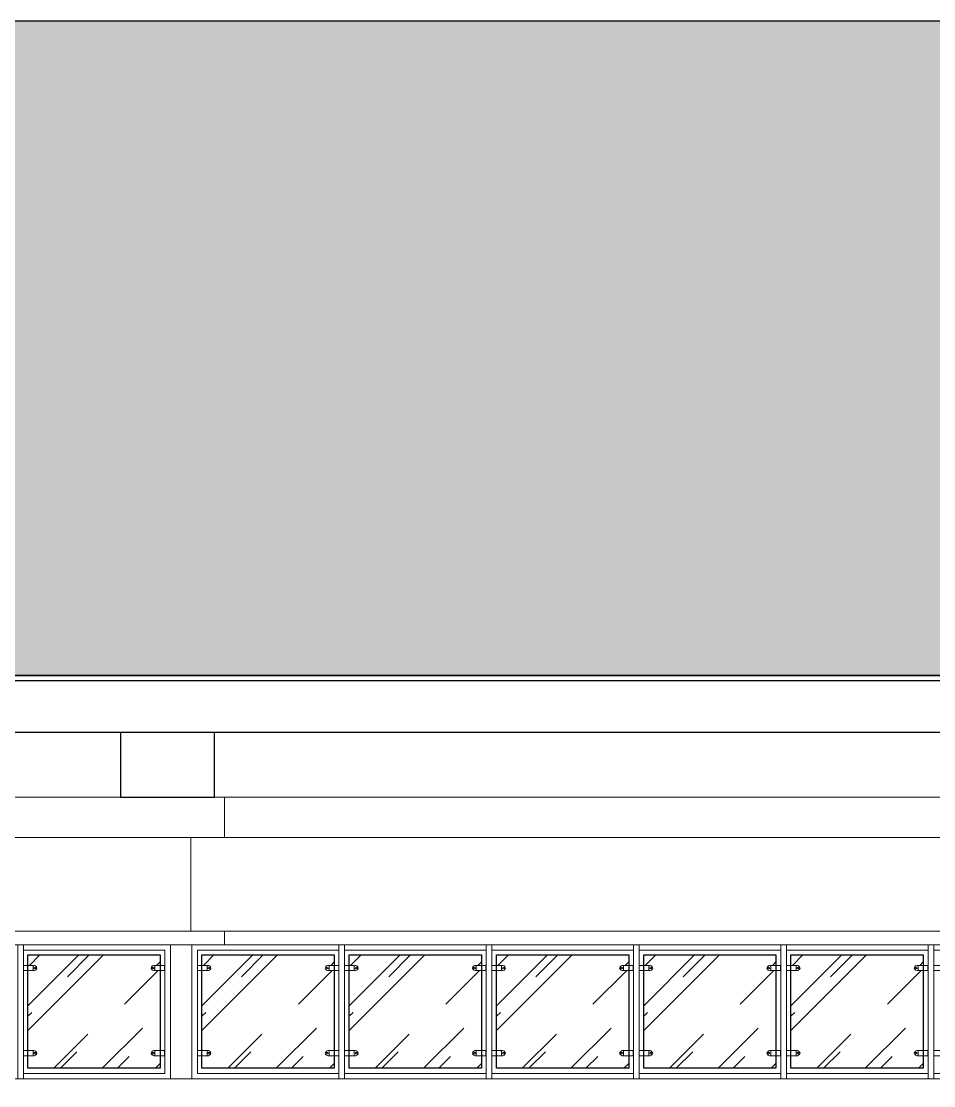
# Model space of a CAD drawing. Header units: inches. Extents: x 249 to 1192, y -18 to 440.
# Drawn here: x 605.32 to 612.11, y 266.2 to 274.13 of the extents above; entities that cross this region are included whole.
import ezdxf

# ---------------------------------------------------------------- set-up
doc = ezdxf.new("R2010")
doc.units = ezdxf.units.IN
doc.header["$MEASUREMENT"] = 0
for name, color, linetype, lineweight in [('ARSIR GENTING', 32, 'Continuous', 5), ('BALOK', 3, 'Continuous', 20), ('BESI', 201, 'Continuous', 0), ('KACA', 141, 'Continuous', 30), ('KUSEN', 16, 'Continuous', 15)]:
    doc.layers.add(name, color=color, linetype=linetype, lineweight=lineweight)
doc.layers.add('ATAP', color=123, linetype='Continuous')
doc.layers.add('KOLOM', color=5, linetype='Continuous')

# ---------------------------------------------------------------- blocks, each defined once
blk = doc.blocks.new('tampak depan')
at = {"layer": 'ARSIR GENTING'}
h = blk.add_hatch(dxfattribs=at)
h.set_pattern_fill('AR-B88', color=256, scale=0.05, style=0)
h.set_pattern_definition([(0, (682.57147, 344.0831), (0, 0.4), []), (90, (682.57147, 344.08311), (-0.2, 0.4), [0.4, -0.4])])
h.paths.add_polyline_path([(709.5964, 344.0831), (707.7591, 344.7481), (707.6741, 344.513), (707.0245, 344.7481), (701.1707, 344.7481), (700.5212, 344.513), (700.4361, 344.7481), (698.5988, 344.0831)], flags=17)
h.paths.add_polyline_path([(709.5964, 344.0831), (725.6239, 344.0831), (719.3381, 346.3581), (721.0523, 348.9561), (687.143, 348.9561), (688.8572, 346.3581), (682.5715, 344.0831), (698.5988, 344.0831), (704.0976, 346.0733)])
at = {"layer": 'KACA'}
h = blk.add_hatch(dxfattribs=at)
h.set_pattern_fill('AR-RROOF', color=256, scale=0.5, angle=45, style=0)
h.set_pattern_definition([(45, (590.9552, 361.98006), (0.424264, 1.1313708), [7.5, -1, 2.5, -0.5]), (45, (591.24864, 362.62706), (-0.8237794, 0.1166726), [1.5, -0.165, 3, -0.375]), (45, (590.83145, 362.45735), (1.6015969, 2.0753584), [4, -0.7, 2, -0.5])])
h.paths.add_polyline_path([(692.044, 341.1569), (692.044, 341.2501), (692.0059, 341.2501, -0.422264), (691.9769, 341.2692, -0.394019), (692.0059, 341.2884), (692.044, 341.2884), (692.044, 341.8845), (692.0059, 341.8845, -0.422264), (691.9769, 341.9037, -0.394019), (692.0059, 341.9229), (692.044, 341.9229), (692.044, 342.0012), (691.0597, 342.0012), (691.0597, 341.9229), (691.0978, 341.9229, -0.394019), (691.1268, 341.9037, -0.422264), (691.0978, 341.8845), (691.0597, 341.8845), (691.0597, 341.2884), (691.0978, 341.2884, -0.394019), (691.1268, 341.2692, -0.422264), (691.0978, 341.2501), (691.0597, 341.2501), (691.0597, 341.1569)])
h = blk.add_hatch(dxfattribs=at)
h.set_pattern_fill('AR-RROOF', color=256, scale=0.5, angle=45, style=0)
h.set_pattern_definition([(45, (592.251, 361.98006), (0.424264, 1.1313708), [7.5, -1, 2.5, -0.5]), (45, (592.54444, 362.62706), (-0.8237794, 0.1166726), [1.5, -0.165, 3, -0.375]), (45, (592.12725, 362.45735), (1.6015969, 2.0753584), [4, -0.7, 2, -0.5])])
h.paths.add_polyline_path([(693.3398, 341.1569), (693.3398, 341.2501), (693.3017, 341.2501, -0.422264), (693.2727, 341.2692, -0.394019), (693.3017, 341.2884), (693.3398, 341.2884), (693.3398, 341.8845), (693.3017, 341.8845, -0.422264), (693.2727, 341.9037, -0.394019), (693.3017, 341.9229), (693.3398, 341.9229), (693.3398, 342.0012), (692.3555, 342.0012), (692.3555, 341.9229), (692.3936, 341.9229, -0.394019), (692.4227, 341.9037, -0.422264), (692.3936, 341.8845), (692.3555, 341.8845), (692.3555, 341.2884), (692.3936, 341.2884, -0.394019), (692.4227, 341.2692, -0.422264), (692.3936, 341.2501), (692.3555, 341.2501), (692.3555, 341.1569)])
h = blk.add_hatch(dxfattribs=at)
h.set_pattern_fill('AR-RROOF', color=256, scale=0.5, angle=45, style=0)
h.set_pattern_definition([(45, (593.3474, 361.98006), (0.424264, 1.1313708), [7.5, -1, 2.5, -0.5]), (45, (593.64084, 362.62706), (-0.8237794, 0.1166726), [1.5, -0.165, 3, -0.375]), (45, (593.22365, 362.45735), (1.6015969, 2.0753584), [4, -0.7, 2, -0.5])])
h.paths.add_polyline_path([(694.4362, 341.1569), (694.4362, 341.2501), (694.3981, 341.2501, -0.422264), (694.3691, 341.2692, -0.394019), (694.3981, 341.2884), (694.4362, 341.2884), (694.4362, 341.8845), (694.3981, 341.8845, -0.422264), (694.3691, 341.9037, -0.394019), (694.3981, 341.9229), (694.4362, 341.9229), (694.4362, 342.0012), (693.4519, 342.0012), (693.4519, 341.9229), (693.49, 341.9229, -0.394019), (693.519, 341.9037, -0.422264), (693.49, 341.8845), (693.4519, 341.8845), (693.4519, 341.2884), (693.49, 341.2884, -0.394019), (693.519, 341.2692, -0.422264), (693.49, 341.2501), (693.4519, 341.2501), (693.4519, 341.1569)])
h = blk.add_hatch(dxfattribs=at)
h.set_pattern_fill('AR-RROOF', color=256, scale=0.5, angle=45, style=0)
h.set_pattern_definition([(45, (594.4438, 361.98006), (0.424264, 1.1313708), [7.5, -1, 2.5, -0.5]), (45, (594.73723, 362.62706), (-0.8237794, 0.1166726), [1.5, -0.165, 3, -0.375]), (45, (594.32004, 362.45735), (1.6015969, 2.0753584), [4, -0.7, 2, -0.5])])
h.paths.add_polyline_path([(695.5326, 341.1569), (695.5326, 341.2501), (695.4945, 341.2501, -0.422264), (695.4655, 341.2692, -0.394019), (695.4945, 341.2884), (695.5326, 341.2884), (695.5326, 341.8845), (695.4945, 341.8845, -0.422264), (695.4655, 341.9037, -0.394019), (695.4945, 341.9229), (695.5326, 341.9229), (695.5326, 342.0012), (694.5483, 342.0012), (694.5483, 341.9229), (694.5864, 341.9229, -0.394019), (694.6154, 341.9037, -0.422264), (694.5864, 341.8845), (694.5483, 341.8845), (694.5483, 341.2884), (694.5864, 341.2884, -0.394019), (694.6154, 341.2692, -0.422264), (694.5864, 341.2501), (694.5483, 341.2501), (694.5483, 341.1569)])
h = blk.add_hatch(dxfattribs=at)
h.set_pattern_fill('AR-RROOF', color=256, scale=0.5, angle=45, style=0)
h.set_pattern_definition([(45, (595.5402, 361.98006), (0.424264, 1.1313708), [7.5, -1, 2.5, -0.5]), (45, (595.8336, 362.62706), (-0.8237794, 0.1166726), [1.5, -0.165, 3, -0.375]), (45, (595.41644, 362.45735), (1.6015969, 2.0753584), [4, -0.7, 2, -0.5])])
h.paths.add_polyline_path([(696.629, 341.1569), (696.629, 341.2501), (696.5909, 341.2501, -0.422264), (696.5619, 341.2692, -0.394019), (696.5909, 341.2884), (696.629, 341.2884), (696.629, 341.8845), (696.5909, 341.8845, -0.422264), (696.5619, 341.9037, -0.394019), (696.5909, 341.9229), (696.629, 341.9229), (696.629, 342.0012), (695.6447, 342.0012), (695.6447, 341.9229), (695.6828, 341.9229, -0.394019), (695.7118, 341.9037, -0.422264), (695.6828, 341.8845), (695.6447, 341.8845), (695.6447, 341.2884), (695.6828, 341.2884, -0.394019), (695.7118, 341.2692, -0.422264), (695.6828, 341.2501), (695.6447, 341.2501), (695.6447, 341.1569)])
h = blk.add_hatch(dxfattribs=at)
h.set_pattern_fill('AR-RROOF', color=256, scale=0.5, angle=45, style=0)
h.set_pattern_definition([(45, (596.63657, 361.98006), (0.424264, 1.1313708), [7.5, -1, 2.5, -0.5]), (45, (596.93, 362.62706), (-0.8237794, 0.1166726), [1.5, -0.165, 3, -0.375]), (45, (596.51283, 362.45735), (1.6015969, 2.0753584), [4, -0.7, 2, -0.5])])
h.paths.add_polyline_path([(697.7254, 341.1569), (697.7254, 341.2501), (697.6873, 341.2501, -0.422264), (697.6583, 341.2692, -0.394019), (697.6873, 341.2884), (697.7254, 341.2884), (697.7254, 341.8845), (697.6873, 341.8845, -0.422264), (697.6583, 341.9037, -0.394019), (697.6873, 341.9229), (697.7254, 341.9229), (697.7254, 342.0012), (696.7411, 342.0012), (696.7411, 341.9229), (696.7792, 341.9229, -0.394019), (696.8082, 341.9037, -0.422264), (696.7792, 341.8845), (696.7411, 341.8845), (696.7411, 341.2884), (696.7792, 341.2884, -0.394019), (696.8082, 341.2692, -0.422264), (696.7792, 341.2501), (696.7411, 341.2501), (696.7411, 341.1569)])
at = {"layer": 'ATAP'}
blk.add_lwpolyline([(725.6239, 344.0831), (719.3381, 346.3581), (721.0523, 348.9561), (687.143, 348.9561), (688.8572, 346.3581), (682.5715, 344.0831)], close=True, dxfattribs=at)
for points in [[(725.6239, 344.0831), (682.5715, 344.0831), (682.5829, 344.0448), (725.6124, 344.0448), (725.6239, 344.0831)], [(725.4726, 344.0448), (725.332, 343.6586), (682.8734, 343.6586), (682.8633, 343.6586), (682.7227, 344.0448), (725.4726, 344.0448)]]:
    blk.add_lwpolyline(points, dxfattribs=at)
at = {"layer": 'BALOK'}
for points in [[(724.4479, 343.1769), (681.9979, 343.1769), (681.9979, 342.8769), (724.4479, 342.8769)], [(726.1974, 342.8769), (681.9979, 342.8769), (681.9979, 343.1769), (726.1974, 343.1769)], [(682.2479, 342.1769), (725.9474, 342.1769), (725.9474, 342.8769), (682.2479, 342.8769)], [(681.9979, 342.0769), (726.1974, 342.0769), (726.1974, 342.1769), (681.9979, 342.1769)], [(692.1222, 342.0769), (692.2795, 342.0769), (692.2795, 341.0769), (692.1222, 341.0769)], [(699.5987, 341.0769), (684.9684, 341.0769), (685.0083, 340.9769), (699.5987, 340.9769)]]:
    blk.add_lwpolyline(points, close=True, dxfattribs=at)
blk.add_lwpolyline([(691.5987, 343.1769), (692.5232, 343.1769), (692.5232, 342.8769), (692.2732, 342.8769), (692.2732, 342.1769), (692.5232, 342.1769), (692.5232, 342.0769), (691.5987, 342.0769)], dxfattribs=at)
at = {"layer": 'BESI'}
for points in [[(691.0258, 341.9229), (691.0978, 341.9229), (691.0978, 341.8845), (691.0258, 341.8845)], [(692.0779, 341.9229), (692.0059, 341.9229), (692.0059, 341.8845), (692.0779, 341.8845)], [(692.3216, 341.9229), (692.3936, 341.9229), (692.3936, 341.8845), (692.3216, 341.8845)], [(693.3737, 341.9229), (693.3017, 341.9229), (693.3017, 341.8845), (693.3737, 341.8845)], [(693.418, 341.9229), (693.49, 341.9229), (693.49, 341.8845), (693.418, 341.8845)], [(694.4701, 341.9229), (694.3981, 341.9229), (694.3981, 341.8845), (694.4701, 341.8845)], [(694.5144, 341.9229), (694.5864, 341.9229), (694.5864, 341.8845), (694.5144, 341.8845)], [(695.5665, 341.9229), (695.4945, 341.9229), (695.4945, 341.8845), (695.5665, 341.8845)], [(695.6108, 341.9229), (695.6828, 341.9229), (695.6828, 341.8845), (695.6108, 341.8845)], [(696.6629, 341.9229), (696.5909, 341.9229), (696.5909, 341.8845), (696.6629, 341.8845)], [(696.7072, 341.9229), (696.7792, 341.9229), (696.7792, 341.8845), (696.7072, 341.8845)], [(697.7593, 341.9229), (697.6873, 341.9229), (697.6873, 341.8845), (697.7593, 341.8845)], [(697.8036, 341.9229), (697.8756, 341.9229), (697.8756, 341.8845), (697.8036, 341.8845)], [(691.0258, 341.2884), (691.0978, 341.2884), (691.0978, 341.2501), (691.0258, 341.2501)], [(692.0779, 341.2884), (692.0059, 341.2884), (692.0059, 341.2501), (692.0779, 341.2501)], [(692.3216, 341.2884), (692.3936, 341.2884), (692.3936, 341.2501), (692.3216, 341.2501)], [(693.3737, 341.2884), (693.3017, 341.2884), (693.3017, 341.2501), (693.3737, 341.2501)], [(693.418, 341.2884), (693.49, 341.2884), (693.49, 341.2501), (693.418, 341.2501)], [(694.4701, 341.2884), (694.3981, 341.2884), (694.3981, 341.2501), (694.4701, 341.2501)], [(694.5144, 341.2884), (694.5864, 341.2884), (694.5864, 341.2501), (694.5144, 341.2501)], [(695.5665, 341.2884), (695.4945, 341.2884), (695.4945, 341.2501), (695.5665, 341.2501)], [(695.6108, 341.2884), (695.6828, 341.2884), (695.6828, 341.2501), (695.6108, 341.2501)], [(696.6629, 341.2884), (696.5909, 341.2884), (696.5909, 341.2501), (696.6629, 341.2501)], [(696.7072, 341.2884), (696.7792, 341.2884), (696.7792, 341.2501), (696.7072, 341.2501)], [(697.7593, 341.2884), (697.6873, 341.2884), (697.6873, 341.2501), (697.7593, 341.2501)], [(697.8036, 341.2884), (697.8756, 341.2884), (697.8756, 341.2501), (697.8036, 341.2501)]]:
    blk.add_lwpolyline(points, close=True, dxfattribs=at)
for points in [[(691.0978, 341.9229, -0.394019), (691.1268, 341.9037, 0.787765)], [(692.0059, 341.9229, 0.394019), (691.9769, 341.9037, -0.787765)], [(692.3936, 341.9229, -0.394019), (692.4227, 341.9037, 0.787765)], [(693.3017, 341.9229, 0.394019), (693.2727, 341.9037, -0.787765)], [(693.49, 341.9229, -0.394019), (693.519, 341.9037, 0.787765)], [(694.3981, 341.9229, 0.394019), (694.3691, 341.9037, -0.787765)], [(694.5864, 341.9229, -0.394019), (694.6154, 341.9037, 0.787765)], [(695.4945, 341.9229, 0.394019), (695.4655, 341.9037, -0.787765)], [(695.6828, 341.9229, -0.394019), (695.7118, 341.9037, 0.787765)], [(696.5909, 341.9229, 0.394019), (696.5619, 341.9037, -0.787765)], [(696.7792, 341.9229, -0.394019), (696.8082, 341.9037, 0.787765)], [(697.6873, 341.9229, 0.394019), (697.6583, 341.9037, -0.787765)], [(691.0978, 341.8845, 0.422264), (691.1268, 341.9037, -10.612517)], [(692.0059, 341.8845, -0.422264), (691.9769, 341.9037, 10.612517)], [(692.3936, 341.8845, 0.422264), (692.4227, 341.9037, -10.612517)], [(693.3017, 341.8845, -0.422264), (693.2727, 341.9037, 10.612517)], [(693.49, 341.8845, 0.422264), (693.519, 341.9037, -10.612517)], [(694.3981, 341.8845, -0.422264), (694.3691, 341.9037, 10.612517)], [(694.5864, 341.8845, 0.422264), (694.6154, 341.9037, -10.612517)], [(695.4945, 341.8845, -0.422264), (695.4655, 341.9037, 10.612517)], [(695.6828, 341.8845, 0.422264), (695.7118, 341.9037, -10.612517)], [(696.5909, 341.8845, -0.422264), (696.5619, 341.9037, 10.612517)], [(696.7792, 341.8845, 0.422264), (696.8082, 341.9037, -10.612517)], [(697.6873, 341.8845, -0.422264), (697.6583, 341.9037, 10.612517)], [(691.0978, 341.2884, -0.394019), (691.1268, 341.2692, 0.787765)], [(692.0059, 341.2884, 0.394019), (691.9769, 341.2692, -0.787765)], [(692.3936, 341.2884, -0.394019), (692.4227, 341.2692, 0.787765)], [(693.3017, 341.2884, 0.394019), (693.2727, 341.2692, -0.787765)], [(693.49, 341.2884, -0.394019), (693.519, 341.2692, 0.787765)], [(694.3981, 341.2884, 0.394019), (694.3691, 341.2692, -0.787765)], [(694.5864, 341.2884, -0.394019), (694.6154, 341.2692, 0.787765)], [(695.4945, 341.2884, 0.394019), (695.4655, 341.2692, -0.787765)], [(695.6828, 341.2884, -0.394019), (695.7118, 341.2692, 0.787765)], [(696.5909, 341.2884, 0.394019), (696.5619, 341.2692, -0.787765)], [(696.7792, 341.2884, -0.394019), (696.8082, 341.2692, 0.787765)], [(697.6873, 341.2884, 0.394019), (697.6583, 341.2692, -0.787765)], [(691.0978, 341.2501, 0.422264), (691.1268, 341.2692, -10.612517)], [(692.0059, 341.2501, -0.422264), (691.9769, 341.2692, 10.612517)], [(692.3936, 341.2501, 0.422264), (692.4227, 341.2692, -10.612517)], [(693.3017, 341.2501, -0.422264), (693.2727, 341.2692, 10.612517)], [(693.49, 341.2501, 0.422264), (693.519, 341.2692, -10.612517)], [(694.3981, 341.2501, -0.422264), (694.3691, 341.2692, 10.612517)], [(694.5864, 341.2501, 0.422264), (694.6154, 341.2692, -10.612517)], [(695.4945, 341.2501, -0.422264), (695.4655, 341.2692, 10.612517)], [(695.6828, 341.2501, 0.422264), (695.7118, 341.2692, -10.612517)], [(696.5909, 341.2501, -0.422264), (696.5619, 341.2692, 10.612517)], [(696.7792, 341.2501, 0.422264), (696.8082, 341.2692, -10.612517)], [(697.6873, 341.2501, -0.422264), (697.6583, 341.2692, 10.612517)]]:
    blk.add_lwpolyline(points, format="xyb", dxfattribs=at)
at = {"layer": 'BESI', "extrusion": (0, 0, -1)}
for centre in [(691.1122, 341.9038), (692.408, 341.9038), (693.5044, 341.9038), (694.6008, 341.9038), (695.6972, 341.9038), (696.7936, 341.9038), (691.1122, 341.2693), (692.408, 341.2693), (693.5044, 341.2693), (694.6008, 341.2693), (695.6972, 341.2693), (696.7936, 341.2693)]:
    blk.add_ellipse(centre, major_axis=(0.00758, 0.0004), ratio=0.795187, dxfattribs=at)
at = {"layer": 'BESI'}
for centre in [(691.9916, 341.9038), (693.2874, 341.9038), (694.3838, 341.9038), (695.4802, 341.9038), (696.5766, 341.9038), (697.6729, 341.9038), (691.9916, 341.2693), (693.2874, 341.2693), (694.3838, 341.2693), (695.4802, 341.2693), (696.5766, 341.2693), (697.6729, 341.2693)]:
    blk.add_ellipse(centre, major_axis=(-0.00758, 0.0004), ratio=0.795187, dxfattribs=at)
at = {"layer": 'KACA'}
for points in [[(691.0597, 342.0012), (692.044, 342.0012), (692.044, 341.1569), (691.0597, 341.1569)], [(692.3555, 342.0012), (693.3398, 342.0012), (693.3398, 341.1569), (692.3555, 341.1569)], [(693.4519, 342.0012), (694.4362, 342.0012), (694.4362, 341.1569), (693.4519, 341.1569)], [(694.5483, 342.0012), (695.5326, 342.0012), (695.5326, 341.1569), (694.5483, 341.1569)], [(695.6447, 342.0012), (696.629, 342.0012), (696.629, 341.1569), (695.6447, 341.1569)], [(696.7411, 342.0012), (697.7254, 342.0012), (697.7254, 341.1569), (696.7411, 341.1569)]]:
    blk.add_lwpolyline(points, close=True, dxfattribs=at)
at = {"layer": 'KOLOM'}
blk.add_lwpolyline([(692.4482, 343.6586), (691.7482, 343.6586), (691.7482, 343.1769), (692.4482, 343.1769)], close=True, dxfattribs=at)
at = {"layer": 'KUSEN'}
for points in [[(689.8873, 342.0769), (691.0258, 342.0769), (691.0258, 341.0769), (689.8873, 341.0769)], [(690.9836, 342.0769), (692.1222, 342.0769), (692.1222, 341.0769), (690.9836, 341.0769)], [(692.2795, 342.0769), (693.418, 342.0769), (693.418, 341.0769), (692.2795, 341.0769)], [(693.3758, 342.0769), (694.5144, 342.0769), (694.5144, 341.0769), (693.3758, 341.0769)], [(694.4722, 342.0769), (695.6108, 342.0769), (695.6108, 341.0769), (694.4722, 341.0769)], [(695.5686, 342.0769), (696.7072, 342.0769), (696.7072, 341.0769), (695.5686, 341.0769)], [(696.665, 342.0769), (697.8036, 342.0769), (697.8036, 341.0769), (696.665, 341.0769)], [(697.7614, 342.0769), (698.9, 342.0769), (698.9, 341.0769), (697.7614, 341.0769)], [(692.08, 341.1169), (691.0258, 341.1169), (691.0258, 342.0369), (692.08, 342.0369)], [(693.3758, 341.1169), (692.3216, 341.1169), (692.3216, 342.0369), (693.3758, 342.0369)], [(694.4722, 341.1169), (693.418, 341.1169), (693.418, 342.0369), (694.4722, 342.0369)], [(695.5686, 341.1169), (694.5144, 341.1169), (694.5144, 342.0369), (695.5686, 342.0369)], [(696.665, 341.1169), (695.6108, 341.1169), (695.6108, 342.0369), (696.665, 342.0369)], [(697.7614, 341.1169), (696.7072, 341.1169), (696.7072, 342.0369), (697.7614, 342.0369)], [(698.8578, 341.1169), (697.8036, 341.1169), (697.8036, 342.0369), (698.8578, 342.0369)]]:
    blk.add_lwpolyline(points, close=True, dxfattribs=at)

msp = doc.modelspace()

# ---------------------------------------------------------------- block references
at = {"layer": 'KOLOM'}
msp.add_blockref('tampak depan', (-85.6899, -74.829), dxfattribs=at)

doc.saveas('drawing.dxf')
